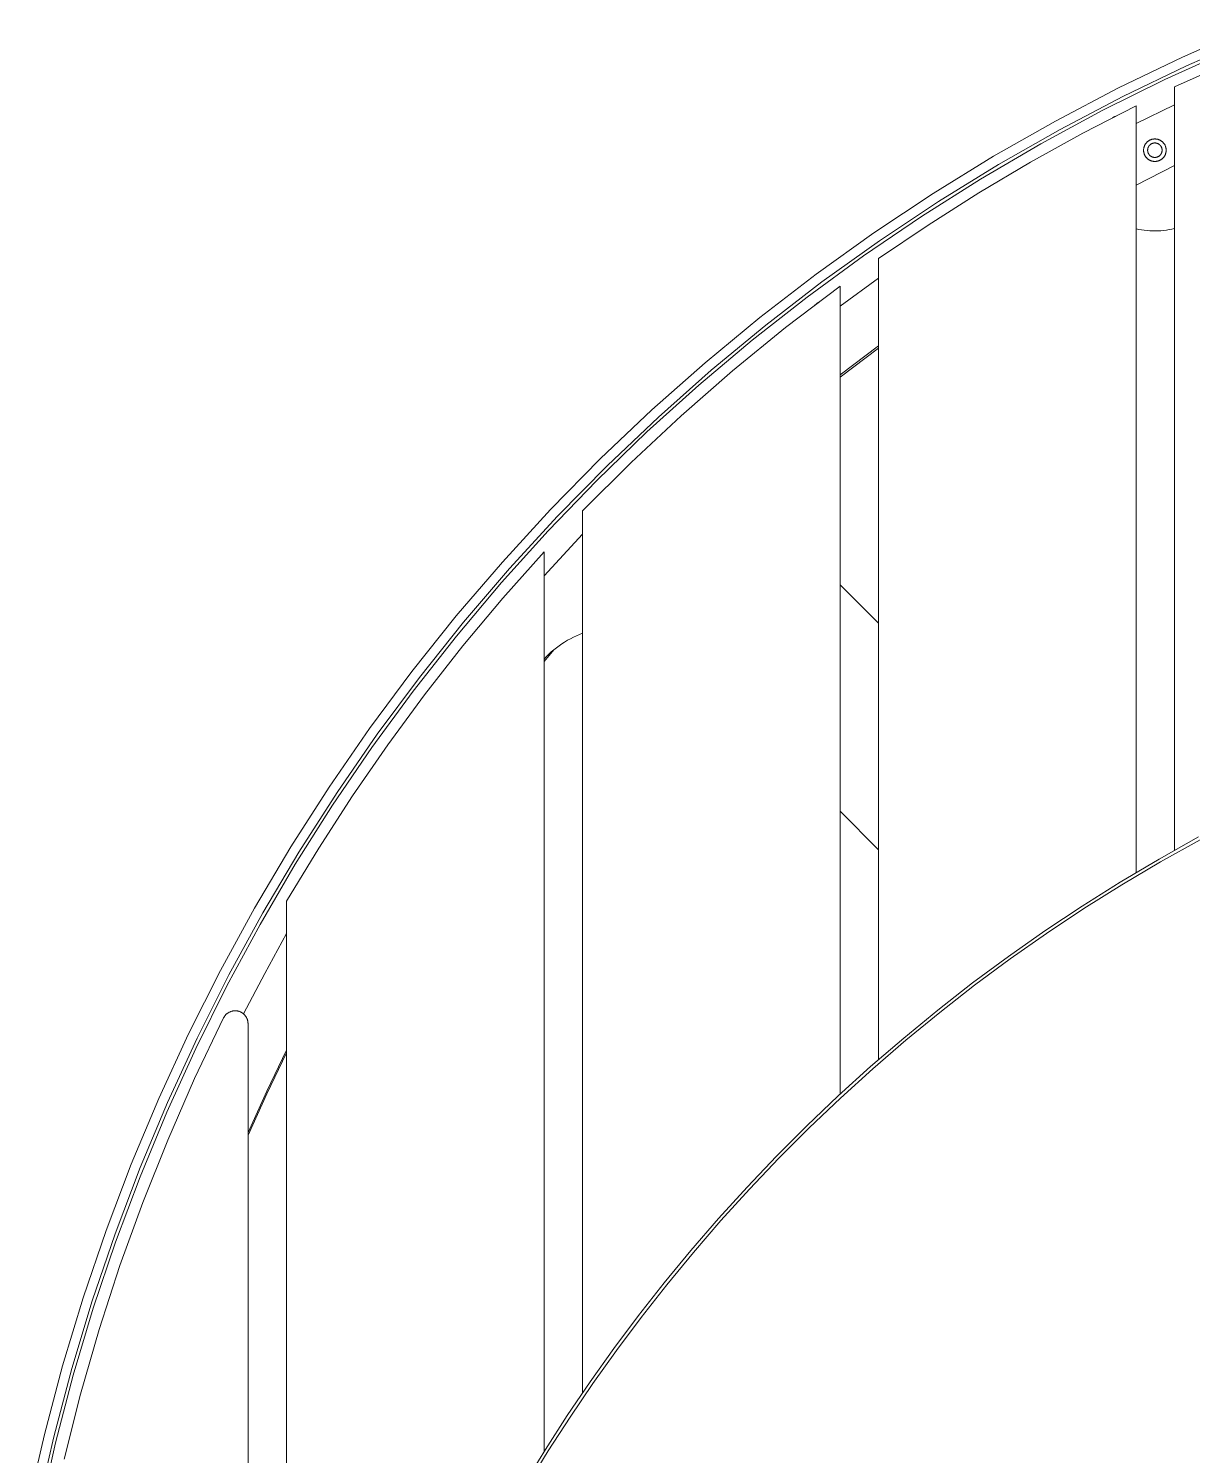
# Model space of a CAD drawing. Header units: millimetres. Extents: x 492 to 7139, y 278 to 5201.
# Drawn here: x 4186.6 to 4548.4, y 1213.1 to 1656.6 of the extents above; entities that cross this region are included whole.
import ezdxf

# ---------------------------------------------------------------- set-up
doc = ezdxf.new("R2010")
doc.units = ezdxf.units.MM
doc.layers.add('ZANO_R', color=7, linetype='Continuous', lineweight=0)

msp = doc.modelspace()

# ---------------------------------------------------------------- linework, layer by layer
at = {"layer": 'ZANO_R'}
for p, q in [((4545.24, 1647.75), (4565.47, 1656.65)), ((4546.5, 1645.03), (4566.63, 1653.88)), ((4525.33, 1638.17), (4545.24, 1647.75)), ((4559.55, 1649.77), (4539.78, 1640.78)), ((4562.42, 1647.35), (4542.83, 1638.5)), ((4526.68, 1635.49), (4546.5, 1645.03)), ((4505.77, 1627.9), (4525.33, 1638.17)), ((4539.78, 1640.78), (4520.33, 1631.12)), ((4542.83, 1638.5), (4542.83, 1401.24)), ((4507.21, 1625.27), (4526.68, 1635.49)), ((4530.83, 1632.67), (4514.29, 1624.11)), ((4542.83, 1632.96), (4530.83, 1627.08)), ((4530.83, 1394.28), (4530.83, 1632.67)), ((4486.58, 1616.96), (4505.77, 1627.9)), ((4520.33, 1631.12), (4501.22, 1620.8)), ((4523.54, 1628.98), (4524.34, 1629.39)), ((4488.1, 1614.38), (4507.21, 1625.27)), ((4514.29, 1624.11), (4498, 1615.07)), ((4530.83, 1624.53), (4530.83, 1627.08)), ((4501.22, 1620.8), (4482.48, 1609.84)), ((4533.19, 1619.07), (4533.2, 1619.19)), ((4533.19, 1618.95), (4533.19, 1619.07)), ((4533.2, 1619.19), (4533.22, 1619.31)), ((4533.22, 1619.31), (4533.24, 1619.43)), ((4533.24, 1619.43), (4533.26, 1619.55)), ((4533.26, 1619.55), (4533.29, 1619.66)), ((4533.29, 1619.66), (4533.32, 1619.78)), ((4533.32, 1619.78), (4533.35, 1619.9)), ((4533.35, 1619.9), (4533.39, 1620.01)), ((4533.39, 1620.01), (4533.43, 1620.12)), ((4533.43, 1620.12), (4533.48, 1620.24)), ((4533.48, 1620.24), (4533.53, 1620.35)), ((4533.53, 1620.35), (4533.59, 1620.45)), ((4533.59, 1620.45), (4533.64, 1620.56)), ((4533.64, 1620.56), (4533.71, 1620.66)), ((4533.71, 1620.66), (4533.77, 1620.77)), ((4533.77, 1620.77), (4533.84, 1620.86)), ((4533.84, 1620.86), (4533.91, 1620.96)), ((4533.91, 1620.96), (4533.99, 1621.06)), ((4533.99, 1621.06), (4534.06, 1621.15)), ((4534.06, 1621.15), (4534.15, 1621.24)), ((4534.15, 1621.24), (4534.23, 1621.32)), ((4534.23, 1621.32), (4534.32, 1621.41)), ((4534.32, 1621.41), (4534.41, 1621.49)), ((4534.41, 1621.49), (4534.5, 1621.56)), ((4534.44, 1618.98), (4534.45, 1619.06)), ((4534.44, 1618.9), (4534.44, 1618.98)), ((4534.45, 1619.06), (4534.46, 1619.14)), ((4534.46, 1619.14), (4534.47, 1619.21)), ((4534.47, 1619.21), (4534.48, 1619.29)), ((4534.48, 1619.29), (4534.5, 1619.37)), ((4534.5, 1621.56), (4534.6, 1621.64)), ((4534.5, 1619.37), (4534.52, 1619.44)), ((4534.52, 1619.44), (4534.54, 1619.52)), ((4534.54, 1619.52), (4534.57, 1619.59)), ((4534.57, 1619.59), (4534.6, 1619.66)), ((4534.6, 1621.64), (4534.7, 1621.71)), ((4534.6, 1619.66), (4534.63, 1619.73)), ((4534.63, 1619.73), (4534.66, 1619.8)), ((4534.66, 1619.8), (4534.69, 1619.87)), ((4534.69, 1619.87), (4534.73, 1619.94)), ((4534.7, 1621.71), (4534.8, 1621.77)), ((4534.73, 1619.94), (4534.77, 1620.01)), ((4534.77, 1620.01), (4534.81, 1620.07)), ((4534.8, 1621.77), (4534.9, 1621.84)), ((4534.81, 1620.07), (4534.86, 1620.14)), ((4534.86, 1620.14), (4534.9, 1620.2)), ((4534.9, 1621.84), (4535, 1621.9)), ((4534.9, 1620.2), (4534.95, 1620.26)), ((4534.95, 1620.26), (4535, 1620.32)), ((4535, 1621.9), (4535.11, 1621.95)), ((4535, 1620.32), (4535.05, 1620.38)), ((4535.05, 1620.38), (4535.11, 1620.43)), ((4535.11, 1621.95), (4535.22, 1622.01)), ((4535.11, 1620.43), (4535.16, 1620.49)), ((4535.16, 1620.49), (4535.22, 1620.54)), ((4535.22, 1622.01), (4535.33, 1622.05)), ((4535.22, 1620.54), (4535.28, 1620.59)), ((4535.28, 1620.59), (4535.34, 1620.63)), ((4535.33, 1622.05), (4535.44, 1622.1)), ((4535.34, 1620.63), (4535.41, 1620.68)), ((4535.41, 1620.68), (4535.47, 1620.72)), ((4535.44, 1622.1), (4535.56, 1622.14)), ((4535.47, 1620.72), (4535.54, 1620.76)), ((4535.54, 1620.76), (4535.6, 1620.8)), ((4535.56, 1622.14), (4535.67, 1622.18)), ((4535.6, 1620.8), (4535.67, 1620.84)), ((4535.67, 1622.18), (4535.79, 1622.21)), ((4535.67, 1620.84), (4535.74, 1620.87)), ((4535.74, 1620.87), (4535.81, 1620.9)), ((4535.79, 1622.21), (4535.91, 1622.24)), ((4535.81, 1620.9), (4535.89, 1620.93)), ((4535.89, 1620.93), (4535.96, 1620.96)), ((4535.91, 1622.24), (4536.02, 1622.26)), ((4535.96, 1620.96), (4536.03, 1620.98)), ((4536.02, 1622.26), (4536.14, 1622.29)), ((4536.03, 1620.98), (4536.11, 1621)), ((4536.11, 1621), (4536.18, 1621.02)), ((4536.14, 1622.29), (4536.26, 1622.3)), ((4536.18, 1621.02), (4536.26, 1621.04)), ((4536.26, 1622.3), (4536.38, 1622.31)), ((4536.26, 1621.04), (4536.34, 1621.05)), ((4536.34, 1621.05), (4536.41, 1621.06)), ((4536.38, 1622.31), (4536.5, 1622.32)), ((4536.41, 1621.06), (4536.49, 1621.07)), ((4536.49, 1621.07), (4536.57, 1621.07)), ((4536.5, 1622.32), (4536.62, 1622.33)), ((4536.57, 1621.07), (4536.65, 1621.08)), ((4536.62, 1622.33), (4536.75, 1622.33)), ((4536.65, 1621.08), (4536.72, 1621.08)), ((4536.72, 1621.08), (4536.8, 1621.07)), ((4536.75, 1622.33), (4536.87, 1622.32)), ((4536.8, 1621.07), (4536.88, 1621.07)), ((4536.87, 1622.32), (4536.99, 1622.31)), ((4536.88, 1621.07), (4536.96, 1621.06)), ((4536.96, 1621.06), (4537.03, 1621.05)), ((4536.99, 1622.31), (4537.11, 1622.3)), ((4537.03, 1621.05), (4537.11, 1621.04)), ((4537.11, 1622.3), (4537.23, 1622.29)), ((4537.11, 1621.04), (4537.19, 1621.02)), ((4537.19, 1621.02), (4537.26, 1621)), ((4537.23, 1622.29), (4537.35, 1622.26)), ((4537.26, 1621), (4537.34, 1620.98)), ((4537.34, 1620.98), (4537.41, 1620.96)), ((4537.35, 1622.26), (4537.46, 1622.24)), ((4537.41, 1620.96), (4537.48, 1620.93)), ((4537.46, 1622.24), (4537.58, 1622.21)), ((4537.48, 1620.93), (4537.55, 1620.9)), ((4537.55, 1620.9), (4537.63, 1620.87)), ((4537.58, 1622.21), (4537.7, 1622.18)), ((4537.63, 1620.87), (4537.7, 1620.84)), ((4537.7, 1622.18), (4537.81, 1622.14)), ((4537.7, 1620.84), (4537.76, 1620.8)), ((4537.76, 1620.8), (4537.83, 1620.76)), ((4537.81, 1622.14), (4537.93, 1622.1)), ((4537.83, 1620.76), (4537.9, 1620.72)), ((4537.9, 1620.72), (4537.96, 1620.68)), ((4537.93, 1622.1), (4538.04, 1622.05)), ((4537.96, 1620.68), (4538.03, 1620.63)), ((4538.03, 1620.63), (4538.09, 1620.59)), ((4538.04, 1622.05), (4538.15, 1622.01)), ((4538.09, 1620.59), (4538.15, 1620.54)), ((4538.15, 1622.01), (4538.26, 1621.95)), ((4538.15, 1620.54), (4538.21, 1620.49)), ((4538.21, 1620.49), (4538.26, 1620.43)), ((4538.26, 1621.95), (4538.36, 1621.9)), ((4538.26, 1620.43), (4538.32, 1620.38)), ((4538.32, 1620.38), (4538.37, 1620.32)), ((4538.36, 1621.9), (4538.47, 1621.84)), ((4538.37, 1620.32), (4538.42, 1620.26)), ((4538.42, 1620.26), (4538.47, 1620.2)), ((4538.47, 1621.84), (4538.57, 1621.77)), ((4538.47, 1620.2), (4538.51, 1620.14)), ((4538.51, 1620.14), (4538.56, 1620.07)), ((4538.56, 1620.07), (4538.6, 1620.01)), ((4538.57, 1621.77), (4538.67, 1621.71)), ((4538.6, 1620.01), (4538.64, 1619.94)), ((4538.64, 1619.94), (4538.68, 1619.87)), ((4538.67, 1621.71), (4538.77, 1621.64)), ((4538.68, 1619.87), (4538.71, 1619.8)), ((4538.71, 1619.8), (4538.74, 1619.73)), ((4538.74, 1619.73), (4538.77, 1619.66)), ((4538.77, 1621.64), (4538.87, 1621.56)), ((4538.77, 1619.66), (4538.8, 1619.59)), ((4538.8, 1619.59), (4538.83, 1619.52)), ((4538.83, 1619.52), (4538.85, 1619.44)), ((4538.85, 1619.44), (4538.87, 1619.37)), ((4538.87, 1621.56), (4538.96, 1621.49)), ((4538.87, 1619.37), (4538.89, 1619.29)), ((4538.89, 1619.29), (4538.9, 1619.21)), ((4538.9, 1619.21), (4538.91, 1619.14)), ((4538.91, 1619.14), (4538.92, 1619.06)), ((4538.92, 1619.06), (4538.93, 1618.98)), ((4538.93, 1618.98), (4538.93, 1618.9)), ((4538.96, 1621.49), (4539.05, 1621.41)), ((4539.05, 1621.41), (4539.14, 1621.32)), ((4539.14, 1621.32), (4539.22, 1621.24)), ((4539.22, 1621.24), (4539.3, 1621.15)), ((4539.3, 1621.15), (4539.38, 1621.06)), ((4539.38, 1621.06), (4539.46, 1620.96)), ((4539.46, 1620.96), (4539.53, 1620.86)), ((4539.53, 1620.86), (4539.6, 1620.77)), ((4539.6, 1620.77), (4539.66, 1620.66)), ((4539.66, 1620.66), (4539.73, 1620.56)), ((4539.73, 1620.56), (4539.78, 1620.45)), ((4539.78, 1620.45), (4539.84, 1620.35)), ((4539.84, 1620.35), (4539.89, 1620.24)), ((4539.89, 1620.24), (4539.94, 1620.12)), ((4539.94, 1620.12), (4539.98, 1620.01)), ((4539.98, 1620.01), (4540.02, 1619.9)), ((4540.02, 1619.9), (4540.05, 1619.78)), ((4540.05, 1619.78), (4540.08, 1619.66)), ((4540.08, 1619.66), (4540.11, 1619.55)), ((4540.11, 1619.55), (4540.13, 1619.43)), ((4540.13, 1619.43), (4540.15, 1619.31)), ((4540.15, 1619.31), (4540.17, 1619.19)), ((4540.17, 1619.19), (4540.18, 1619.07)), ((4540.18, 1619.07), (4540.18, 1618.95)), ((4467.77, 1605.37), (4486.58, 1616.96)), ((4498, 1615.07), (4481.98, 1605.56)), ((4533.18, 1618.83), (4533.19, 1618.95)), ((4533.19, 1618.71), (4533.18, 1618.83)), ((4533.19, 1618.59), (4533.19, 1618.71)), ((4533.2, 1618.47), (4533.19, 1618.59)), ((4533.22, 1618.35), (4533.2, 1618.47)), ((4533.24, 1618.23), (4533.22, 1618.35)), ((4533.26, 1618.11), (4533.24, 1618.23)), ((4533.29, 1617.99), (4533.26, 1618.11)), ((4533.32, 1617.87), (4533.29, 1617.99)), ((4533.35, 1617.76), (4533.32, 1617.87)), ((4533.39, 1617.64), (4533.35, 1617.76)), ((4533.43, 1617.53), (4533.39, 1617.64)), ((4533.48, 1617.42), (4533.43, 1617.53)), ((4533.53, 1617.31), (4533.48, 1617.42)), ((4533.59, 1617.2), (4533.53, 1617.31)), ((4533.64, 1617.09), (4533.59, 1617.2)), ((4533.71, 1616.99), (4533.64, 1617.09)), ((4533.77, 1616.89), (4533.71, 1616.99)), ((4533.84, 1616.79), (4533.77, 1616.89)), ((4533.91, 1616.69), (4533.84, 1616.79)), ((4533.99, 1616.6), (4533.91, 1616.69)), ((4534.06, 1616.51), (4533.99, 1616.6)), ((4534.15, 1616.42), (4534.06, 1616.51)), ((4534.23, 1616.33), (4534.15, 1616.42)), ((4534.32, 1616.25), (4534.23, 1616.33)), ((4534.41, 1616.17), (4534.32, 1616.25)), ((4534.5, 1616.09), (4534.41, 1616.17)), ((4534.43, 1618.83), (4534.44, 1618.9)), ((4534.44, 1618.75), (4534.43, 1618.83)), ((4534.44, 1618.67), (4534.44, 1618.75)), ((4534.45, 1618.59), (4534.44, 1618.67)), ((4534.46, 1618.52), (4534.45, 1618.59)), ((4534.47, 1618.44), (4534.46, 1618.52)), ((4534.48, 1618.36), (4534.47, 1618.44)), ((4534.5, 1618.29), (4534.48, 1618.36)), ((4534.52, 1618.21), (4534.5, 1618.29)), ((4534.6, 1616.02), (4534.5, 1616.09)), ((4534.54, 1618.14), (4534.52, 1618.21)), ((4534.57, 1618.07), (4534.54, 1618.14)), ((4534.6, 1617.99), (4534.57, 1618.07)), ((4534.63, 1617.92), (4534.6, 1617.99)), ((4534.7, 1615.95), (4534.6, 1616.02)), ((4534.66, 1617.85), (4534.63, 1617.92)), ((4534.69, 1617.78), (4534.66, 1617.85)), ((4534.73, 1617.71), (4534.69, 1617.78)), ((4534.8, 1615.88), (4534.7, 1615.95)), ((4534.77, 1617.65), (4534.73, 1617.71)), ((4534.81, 1617.58), (4534.77, 1617.65)), ((4534.9, 1615.82), (4534.8, 1615.88)), ((4534.86, 1617.52), (4534.81, 1617.58)), ((4534.9, 1617.45), (4534.86, 1617.52)), ((4534.95, 1617.39), (4534.9, 1617.45)), ((4535, 1615.76), (4534.9, 1615.82)), ((4535, 1617.34), (4534.95, 1617.39)), ((4535.05, 1617.28), (4535, 1617.34)), ((4535.11, 1615.7), (4535, 1615.76)), ((4535.11, 1617.22), (4535.05, 1617.28)), ((4535.16, 1617.17), (4535.11, 1617.22)), ((4535.22, 1615.65), (4535.11, 1615.7)), ((4535.22, 1617.12), (4535.16, 1617.17)), ((4535.28, 1617.07), (4535.22, 1617.12)), ((4535.33, 1615.6), (4535.22, 1615.65)), ((4535.34, 1617.02), (4535.28, 1617.07)), ((4535.44, 1615.55), (4535.33, 1615.6)), ((4535.41, 1616.98), (4535.34, 1617.02)), ((4535.47, 1616.93), (4535.41, 1616.98)), ((4535.56, 1615.51), (4535.44, 1615.55)), ((4535.54, 1616.89), (4535.47, 1616.93)), ((4535.6, 1616.85), (4535.54, 1616.89)), ((4535.67, 1615.48), (4535.56, 1615.51)), ((4535.67, 1616.82), (4535.6, 1616.85)), ((4535.74, 1616.78), (4535.67, 1616.82)), ((4535.79, 1615.44), (4535.67, 1615.48)), ((4535.81, 1616.75), (4535.74, 1616.78)), ((4535.91, 1615.41), (4535.79, 1615.44)), ((4535.89, 1616.72), (4535.81, 1616.75)), ((4535.96, 1616.7), (4535.89, 1616.72)), ((4536.02, 1615.39), (4535.91, 1615.41)), ((4536.03, 1616.67), (4535.96, 1616.7)), ((4536.14, 1615.37), (4536.02, 1615.39)), ((4536.11, 1616.65), (4536.03, 1616.67)), ((4536.18, 1616.63), (4536.11, 1616.65)), ((4536.26, 1615.35), (4536.14, 1615.37)), ((4536.26, 1616.62), (4536.18, 1616.63)), ((4536.34, 1616.6), (4536.26, 1616.62)), ((4536.38, 1615.34), (4536.26, 1615.35)), ((4536.41, 1616.59), (4536.34, 1616.6)), ((4536.5, 1615.33), (4536.38, 1615.34)), ((4536.49, 1616.59), (4536.41, 1616.59)), ((4536.57, 1616.58), (4536.49, 1616.59)), ((4536.62, 1615.33), (4536.5, 1615.33)), ((4536.65, 1616.58), (4536.57, 1616.58)), ((4536.75, 1615.33), (4536.62, 1615.33)), ((4536.72, 1616.58), (4536.65, 1616.58)), ((4536.8, 1616.58), (4536.72, 1616.58)), ((4536.87, 1615.33), (4536.75, 1615.33)), ((4536.88, 1616.59), (4536.8, 1616.58)), ((4536.99, 1615.34), (4536.87, 1615.33)), ((4536.96, 1616.59), (4536.88, 1616.59)), ((4537.03, 1616.6), (4536.96, 1616.59)), ((4537.11, 1615.35), (4536.99, 1615.34)), ((4537.11, 1616.62), (4537.03, 1616.6)), ((4537.19, 1616.63), (4537.11, 1616.62)), ((4537.23, 1615.37), (4537.11, 1615.35)), ((4537.26, 1616.65), (4537.19, 1616.63)), ((4537.35, 1615.39), (4537.23, 1615.37)), ((4537.34, 1616.67), (4537.26, 1616.65)), ((4537.41, 1616.7), (4537.34, 1616.67)), ((4537.46, 1615.41), (4537.35, 1615.39)), ((4537.48, 1616.72), (4537.41, 1616.7)), ((4537.58, 1615.44), (4537.46, 1615.41)), ((4537.55, 1616.75), (4537.48, 1616.72)), ((4537.63, 1616.78), (4537.55, 1616.75)), ((4537.7, 1615.48), (4537.58, 1615.44)), ((4537.7, 1616.82), (4537.63, 1616.78)), ((4537.76, 1616.85), (4537.7, 1616.82)), ((4537.81, 1615.51), (4537.7, 1615.48)), ((4537.83, 1616.89), (4537.76, 1616.85)), ((4537.93, 1615.55), (4537.81, 1615.51)), ((4537.9, 1616.93), (4537.83, 1616.89)), ((4537.96, 1616.98), (4537.9, 1616.93)), ((4538.04, 1615.6), (4537.93, 1615.55)), ((4538.03, 1617.02), (4537.96, 1616.98)), ((4538.09, 1617.07), (4538.03, 1617.02)), ((4538.15, 1615.65), (4538.04, 1615.6)), ((4538.15, 1617.12), (4538.09, 1617.07)), ((4538.21, 1617.17), (4538.15, 1617.12)), ((4538.26, 1615.7), (4538.15, 1615.65)), ((4538.26, 1617.22), (4538.21, 1617.17)), ((4538.32, 1617.28), (4538.26, 1617.22)), ((4538.36, 1615.76), (4538.26, 1615.7)), ((4538.37, 1617.34), (4538.32, 1617.28)), ((4538.47, 1615.82), (4538.36, 1615.76)), ((4538.42, 1617.39), (4538.37, 1617.34)), ((4538.47, 1617.45), (4538.42, 1617.39)), ((4538.51, 1617.52), (4538.47, 1617.45)), ((4538.57, 1615.88), (4538.47, 1615.82)), ((4538.56, 1617.58), (4538.51, 1617.52)), ((4538.6, 1617.65), (4538.56, 1617.58)), ((4538.67, 1615.95), (4538.57, 1615.88)), ((4538.64, 1617.71), (4538.6, 1617.65)), ((4538.68, 1617.78), (4538.64, 1617.71)), ((4538.77, 1616.02), (4538.67, 1615.95)), ((4538.71, 1617.85), (4538.68, 1617.78)), ((4538.74, 1617.92), (4538.71, 1617.85)), ((4538.77, 1617.99), (4538.74, 1617.92)), ((4538.8, 1618.07), (4538.77, 1617.99)), ((4538.87, 1616.09), (4538.77, 1616.02)), ((4538.83, 1618.14), (4538.8, 1618.07)), ((4538.85, 1618.21), (4538.83, 1618.14)), ((4538.87, 1618.29), (4538.85, 1618.21)), ((4538.89, 1618.36), (4538.87, 1618.29)), ((4538.96, 1616.17), (4538.87, 1616.09)), ((4538.9, 1618.44), (4538.89, 1618.36)), ((4538.91, 1618.52), (4538.9, 1618.44)), ((4538.92, 1618.59), (4538.91, 1618.52)), ((4538.93, 1618.67), (4538.92, 1618.59)), ((4538.93, 1618.9), (4538.93, 1618.83)), ((4538.93, 1618.83), (4538.93, 1618.75)), ((4538.93, 1618.75), (4538.93, 1618.67)), ((4539.05, 1616.25), (4538.96, 1616.17)), ((4539.14, 1616.33), (4539.05, 1616.25)), ((4539.22, 1616.42), (4539.14, 1616.33)), ((4539.3, 1616.51), (4539.22, 1616.42)), ((4539.38, 1616.6), (4539.3, 1616.51)), ((4539.46, 1616.69), (4539.38, 1616.6)), ((4539.53, 1616.79), (4539.46, 1616.69)), ((4539.6, 1616.89), (4539.53, 1616.79)), ((4539.66, 1616.99), (4539.6, 1616.89)), ((4539.73, 1617.09), (4539.66, 1616.99)), ((4539.78, 1617.2), (4539.73, 1617.09)), ((4539.84, 1617.31), (4539.78, 1617.2)), ((4539.89, 1617.42), (4539.84, 1617.31)), ((4539.94, 1617.53), (4539.89, 1617.42)), ((4539.98, 1617.64), (4539.94, 1617.53)), ((4540.02, 1617.76), (4539.98, 1617.64)), ((4540.05, 1617.87), (4540.02, 1617.76)), ((4540.08, 1617.99), (4540.05, 1617.87)), ((4540.11, 1618.11), (4540.08, 1617.99)), ((4540.13, 1618.23), (4540.11, 1618.11)), ((4540.15, 1618.35), (4540.13, 1618.23)), ((4540.17, 1618.47), (4540.15, 1618.35)), ((4540.18, 1618.59), (4540.17, 1618.47)), ((4540.18, 1618.95), (4540.18, 1618.83)), ((4540.18, 1618.83), (4540.18, 1618.71)), ((4540.18, 1618.71), (4540.18, 1618.59)), ((4469.39, 1602.84), (4488.1, 1614.38)), ((4530.83, 1607.98), (4542.83, 1614.07)), ((4482.48, 1609.84), (4464.12, 1598.24)), ((4449.37, 1593.14), (4467.77, 1605.37)), ((4451.07, 1590.67), (4469.39, 1602.84)), ((4481.98, 1605.56), (4466.26, 1595.57)), ((4464.12, 1598.24), (4446.16, 1586.02)), ((4431.41, 1580.27), (4449.37, 1593.14)), ((4466.26, 1595.57), (4450.83, 1585.13)), ((4530.83, 1594.42), (4531.68, 1594.23)), ((4531.68, 1594.23), (4532.53, 1594.08)), ((4532.53, 1594.08), (4533.38, 1593.95)), ((4533.38, 1593.95), (4534.24, 1593.85)), ((4534.24, 1593.85), (4535.11, 1593.78)), ((4535.11, 1593.78), (4535.97, 1593.74)), ((4535.97, 1593.74), (4536.84, 1593.73)), ((4536.84, 1593.73), (4537.7, 1593.75)), ((4537.7, 1593.75), (4538.57, 1593.8)), ((4538.57, 1593.8), (4539.43, 1593.88)), ((4539.43, 1593.88), (4540.29, 1593.99)), ((4540.29, 1593.99), (4541.14, 1594.13)), ((4541.14, 1594.13), (4541.99, 1594.3)), ((4541.99, 1594.3), (4542.83, 1594.49)), ((4433.2, 1577.86), (4451.07, 1590.67)), ((4446.16, 1586.02), (4428.64, 1573.19)), ((4450.83, 1585.13), (4450.83, 1336.17)), ((4413.9, 1566.8), (4431.41, 1580.27)), ((4415.77, 1564.45), (4433.2, 1577.86)), ((4438.83, 1576.53), (4421.91, 1563.67)), ((4450.83, 1579.02), (4438.83, 1570.32)), ((4438.83, 1325.36), (4438.83, 1576.53)), ((4428.64, 1573.19), (4411.56, 1559.78)), ((4430.87, 1570.59), (4432.18, 1571.58)), ((4438.83, 1566.56), (4438.83, 1570.31)), ((4396.87, 1552.73), (4413.9, 1566.8)), ((4398.82, 1550.45), (4415.77, 1564.45)), ((4421.91, 1563.67), (4405.43, 1550.24)), ((4411.56, 1559.78), (4394.95, 1545.79)), ((4438.83, 1548.97), (4450.83, 1558.05)), ((4438.83, 1548.25), (4450.83, 1557.33)), ((4380.33, 1538.08), (4396.87, 1552.73)), ((4382.36, 1535.87), (4398.82, 1550.45)), ((4405.43, 1550.24), (4389.41, 1536.27)), ((4394.95, 1545.79), (4378.83, 1531.24)), ((4364.31, 1522.86), (4380.33, 1538.08)), ((4366.41, 1520.72), (4382.36, 1535.87)), ((4389.41, 1536.27), (4373.87, 1521.76)), ((4378.83, 1531.24), (4363.21, 1516.15)), ((4348.82, 1507.11), (4364.31, 1522.86)), ((4373.87, 1521.76), (4358.83, 1506.74)), ((4350.99, 1505.04), (4366.41, 1520.72)), ((4363.21, 1516.15), (4348.12, 1500.53)), ((4359.99, 1507.94), (4360.17, 1508.12)), ((4333.89, 1490.82), (4348.82, 1507.11)), ((4336.13, 1488.84), (4350.99, 1505.04)), ((4358.83, 1506.74), (4358.83, 1232.56)), ((4348.12, 1500.53), (4333.57, 1484.41)), ((4358.83, 1499.52), (4346.83, 1486.57)), ((4319.52, 1474.04), (4333.89, 1490.82)), ((4346.83, 1494), (4334.01, 1479.57)), ((4346.83, 1214.24), (4346.83, 1494)), ((4321.83, 1472.13), (4336.13, 1488.84)), ((4333.57, 1484.41), (4319.58, 1467.8)), ((4450.83, 1471.86), (4438.83, 1483.77)), ((4334.01, 1479.57), (4321.63, 1464.75)), ((4305.75, 1456.76), (4319.52, 1474.04)), ((4308.12, 1454.93), (4321.83, 1472.13)), ((4356.9, 1467.88), (4357.86, 1468.28)), ((4357.86, 1468.28), (4358.83, 1468.65)), ((4319.58, 1467.8), (4306.16, 1450.72)), ((4321.63, 1464.75), (4309.71, 1449.55)), ((4349.84, 1463.53), (4350.66, 1464.18)), ((4350.66, 1464.18), (4351.49, 1464.8)), ((4351.49, 1464.8), (4352.35, 1465.39)), ((4352.35, 1465.39), (4353.22, 1465.95)), ((4353.22, 1465.95), (4354.12, 1466.48)), ((4354.12, 1466.48), (4355.03, 1466.98)), ((4355.03, 1466.98), (4355.96, 1467.44)), ((4355.96, 1467.44), (4356.9, 1467.88)), ((4346.83, 1459.94), (4350, 1463.65)), ((4346.83, 1460.66), (4347.55, 1461.42)), ((4347.55, 1461.42), (4348.29, 1462.15)), ((4348.29, 1462.15), (4349.05, 1462.85)), ((4349.05, 1462.85), (4349.84, 1463.53)), ((4292.58, 1439.03), (4305.75, 1456.76)), ((4295.02, 1437.28), (4308.12, 1454.93)), ((4306.16, 1450.72), (4293.34, 1433.2)), ((4309.71, 1449.55), (4298.26, 1434.01)), ((4280.03, 1420.84), (4292.58, 1439.03)), ((4282.52, 1419.18), (4295.02, 1437.28)), ((4293.34, 1433.2), (4281.12, 1415.24)), ((4298.26, 1434.01), (4287.29, 1418.11)), ((4268.11, 1402.24), (4280.03, 1420.84)), ((4281.12, 1415.24), (4269.52, 1396.88)), ((4270.66, 1400.66), (4282.52, 1419.18)), ((4287.29, 1418.11), (4276.81, 1401.9)), ((4438.83, 1413.32), (4450.83, 1401.4)), ((4256.84, 1383.23), (4268.11, 1402.24)), ((4276.81, 1401.9), (4266.83, 1385.36)), ((4550.24, 1405.34), (4537.97, 1398.47)), ((4538.47, 1397.66), (4550.72, 1404.51)), ((4259.45, 1381.75), (4270.66, 1400.66)), ((4537.97, 1398.47), (4525.91, 1391.31)), ((4526.44, 1390.51), (4538.47, 1397.66)), ((4269.52, 1396.88), (4258.56, 1378.14)), ((4525.91, 1391.31), (4514.08, 1383.87)), ((4514.63, 1383.08), (4526.44, 1390.51)), ((4266.83, 1385.36), (4266.83, 987.09)), ((4246.24, 1363.85), (4256.84, 1383.23)), ((4248.9, 1362.46), (4259.45, 1381.75)), ((4514.08, 1383.87), (4502.49, 1376.16)), ((4503.05, 1375.39), (4514.63, 1383.08)), ((4258.56, 1378.14), (4248.24, 1359.03)), ((4266.83, 1375.32), (4260.01, 1362.9)), ((4502.49, 1376.16), (4491.14, 1368.19)), ((4491.72, 1367.44), (4503.05, 1375.39)), ((4491.14, 1368.19), (4480.04, 1359.98)), ((4480.64, 1359.24), (4491.72, 1367.44)), ((4236.31, 1344.11), (4246.24, 1363.85)), ((4239.01, 1342.81), (4248.9, 1362.46)), ((4260.01, 1362.9), (4253.46, 1350.34)), ((4248.24, 1359.03), (4238.58, 1339.58)), ((4480.04, 1359.98), (4469.2, 1351.53)), ((4469.82, 1350.8), (4480.64, 1359.24)), ((4238.24, 1330.27), (4247.25, 1349.11)), ((4247.32, 1349.23), (4247.25, 1349.11)), ((4247.39, 1349.35), (4247.32, 1349.23)), ((4247.46, 1349.47), (4247.39, 1349.35)), ((4247.53, 1349.59), (4247.46, 1349.47)), ((4247.62, 1349.7), (4247.53, 1349.59)), ((4247.7, 1349.81), (4247.62, 1349.7)), ((4247.79, 1349.92), (4247.7, 1349.81)), ((4247.88, 1350.02), (4247.79, 1349.92)), ((4247.98, 1350.12), (4247.88, 1350.02)), ((4248.08, 1350.22), (4247.98, 1350.12)), ((4248.18, 1350.32), (4248.08, 1350.22)), ((4248.28, 1350.41), (4248.18, 1350.32)), ((4248.39, 1350.49), (4248.28, 1350.41)), ((4248.5, 1350.58), (4248.39, 1350.49)), ((4248.62, 1350.66), (4248.5, 1350.58)), ((4248.74, 1350.73), (4248.62, 1350.66)), ((4248.86, 1350.8), (4248.74, 1350.73)), ((4248.98, 1350.87), (4248.86, 1350.8)), ((4249.1, 1350.93), (4248.98, 1350.87)), ((4249.23, 1350.99), (4249.1, 1350.93)), ((4249.36, 1351.04), (4249.23, 1350.99)), ((4249.49, 1351.09), (4249.36, 1351.04)), ((4249.62, 1351.14), (4249.49, 1351.09)), ((4249.75, 1351.18), (4249.62, 1351.14)), ((4249.89, 1351.21), (4249.75, 1351.18)), ((4250.02, 1351.24), (4249.89, 1351.21)), ((4250.16, 1351.27), (4250.02, 1351.24)), ((4250.3, 1351.29), (4250.16, 1351.27)), ((4250.44, 1351.3), (4250.3, 1351.29)), ((4250.57, 1351.32), (4250.44, 1351.3)), ((4250.71, 1351.32), (4250.57, 1351.32)), ((4250.85, 1351.32), (4250.71, 1351.32)), ((4250.99, 1351.32), (4250.85, 1351.32)), ((4251.13, 1351.31), (4250.99, 1351.32)), ((4251.27, 1351.3), (4251.13, 1351.31)), ((4251.41, 1351.28), (4251.27, 1351.3)), ((4251.54, 1351.26), (4251.41, 1351.28)), ((4251.68, 1351.23), (4251.54, 1351.26)), ((4251.82, 1351.2), (4251.68, 1351.23)), ((4251.95, 1351.16), (4251.82, 1351.2)), ((4252.08, 1351.12), (4251.95, 1351.16)), ((4252.22, 1351.08), (4252.08, 1351.12)), ((4252.35, 1351.03), (4252.22, 1351.08)), ((4252.47, 1350.97), (4252.35, 1351.03)), ((4252.6, 1350.91), (4252.47, 1350.97)), ((4252.72, 1350.85), (4252.6, 1350.91)), ((4252.84, 1350.78), (4252.72, 1350.85)), ((4252.96, 1350.71), (4252.84, 1350.78)), ((4253.08, 1350.63), (4252.96, 1350.71)), ((4253.19, 1350.55), (4253.08, 1350.63)), ((4253.3, 1350.47), (4253.19, 1350.55)), ((4253.41, 1350.38), (4253.3, 1350.47)), ((4253.52, 1350.29), (4253.41, 1350.38)), ((4253.62, 1350.19), (4253.52, 1350.29)), ((4253.72, 1350.1), (4253.62, 1350.19)), ((4253.81, 1349.99), (4253.72, 1350.1)), ((4253.9, 1349.89), (4253.81, 1349.99)), ((4253.99, 1349.78), (4253.9, 1349.89)), ((4254.07, 1349.67), (4253.99, 1349.78)), ((4254.15, 1349.55), (4254.07, 1349.67)), ((4254.23, 1349.44), (4254.15, 1349.55)), ((4254.3, 1349.32), (4254.23, 1349.44)), ((4254.37, 1349.2), (4254.3, 1349.32)), ((4254.43, 1349.07), (4254.37, 1349.2)), ((4254.49, 1348.95), (4254.43, 1349.07)), ((4254.54, 1348.82), (4254.49, 1348.95)), ((4254.59, 1348.69), (4254.54, 1348.82)), ((4254.64, 1348.56), (4254.59, 1348.69)), ((4254.68, 1348.42), (4254.64, 1348.56)), ((4254.71, 1348.29), (4254.68, 1348.42)), ((4469.2, 1351.53), (4458.62, 1342.85)), ((4459.27, 1342.14), (4469.82, 1350.8)), ((4227.07, 1324.04), (4236.31, 1344.11)), ((4254.75, 1348.15), (4254.71, 1348.29)), ((4254.77, 1348.02), (4254.75, 1348.15)), ((4254.79, 1347.88), (4254.77, 1348.02)), ((4254.81, 1347.74), (4254.79, 1347.88)), ((4254.82, 1347.6), (4254.81, 1347.74)), ((4254.83, 1347.46), (4254.82, 1347.6)), ((4254.83, 1347.32), (4254.83, 1347.46)), ((4254.83, 786.82), (4254.83, 1347.32)), ((4238.58, 1339.58), (4229.59, 1319.81)), ((4229.82, 1322.84), (4239.01, 1342.81)), ((4458.62, 1342.85), (4448.32, 1333.96)), ((4448.98, 1333.26), (4459.27, 1342.14)), ((4260.68, 1326.37), (4266.83, 1339.07)), ((4260.68, 1325.51), (4266.83, 1338.23)), ((4448.32, 1333.96), (4438.29, 1324.86)), ((4438.98, 1324.19), (4448.98, 1333.26)), ((4229.86, 1311.15), (4238.24, 1330.27)), ((4254.83, 1313.52), (4260.68, 1326.37)), ((4218.53, 1303.67), (4227.07, 1324.04)), ((4221.31, 1302.56), (4229.82, 1322.84)), ((4254.83, 1312.65), (4260.68, 1325.51)), ((4438.29, 1324.86), (4428.55, 1315.58)), ((4429.25, 1314.92), (4438.98, 1324.19)), ((4229.59, 1319.81), (4221.27, 1299.75)), ((4428.55, 1315.58), (4419.09, 1306.12)), ((4419.81, 1305.48), (4429.25, 1314.92)), ((4222.12, 1291.75), (4229.86, 1311.15)), ((4419.09, 1306.12), (4409.93, 1296.49)), ((4410.66, 1295.87), (4419.81, 1305.48)), ((4210.69, 1283.01), (4218.53, 1303.67)), ((4213.52, 1282), (4221.31, 1302.56)), ((4221.27, 1299.75), (4213.65, 1279.41)), ((4409.93, 1296.49), (4401.06, 1286.72)), ((4401.81, 1286.11), (4410.66, 1295.87)), ((4215.02, 1272.12), (4222.12, 1291.75)), ((4401.06, 1286.72), (4392.48, 1276.79)), ((4203.58, 1262.09), (4210.69, 1283.01)), ((4206.43, 1261.18), (4213.52, 1282)), ((4393.24, 1276.2), (4401.81, 1286.11)), ((4213.65, 1279.41), (4206.73, 1258.83)), ((4392.48, 1276.79), (4384.2, 1266.74)), ((4384.98, 1266.17), (4393.24, 1276.2)), ((4208.57, 1252.26), (4215.02, 1272.12)), ((4384.2, 1266.74), (4376.22, 1256.58)), ((4377.01, 1256.02), (4384.98, 1266.17)), ((4197.19, 1240.95), (4203.58, 1262.09)), ((4200.07, 1240.13), (4206.43, 1261.18)), ((4206.73, 1258.83), (4200.52, 1238.02)), ((4376.22, 1256.58), (4368.54, 1246.3)), ((4369.35, 1245.77), (4377.01, 1256.02)), ((4202.78, 1232.19), (4208.57, 1252.26)), ((4368.54, 1246.3), (4361.16, 1235.93)), ((4361.98, 1235.42), (4369.35, 1245.77)), ((4191.53, 1219.59), (4197.19, 1240.95)), ((4194.44, 1218.87), (4200.07, 1240.13)), ((4200.52, 1238.02), (4195.02, 1217.01)), ((4361.16, 1235.93), (4354.07, 1225.48)), ((4354.91, 1224.98), (4361.98, 1235.42)), ((4197.66, 1211.95), (4202.78, 1232.19)), ((4354.07, 1225.48), (4347.29, 1214.96)), ((4348.13, 1214.48), (4354.91, 1224.98)), ((4186.61, 1198.05), (4191.53, 1219.59)), ((4189.55, 1197.43), (4194.44, 1218.87)), ((4195.02, 1217.01), (4190.23, 1195.82)), ((4347.29, 1214.96), (4340.8, 1204.38)), ((4341.66, 1203.92), (4348.13, 1214.48))]:
    msp.add_line(p, q, dxfattribs=at)

doc.saveas('drawing.dxf')
